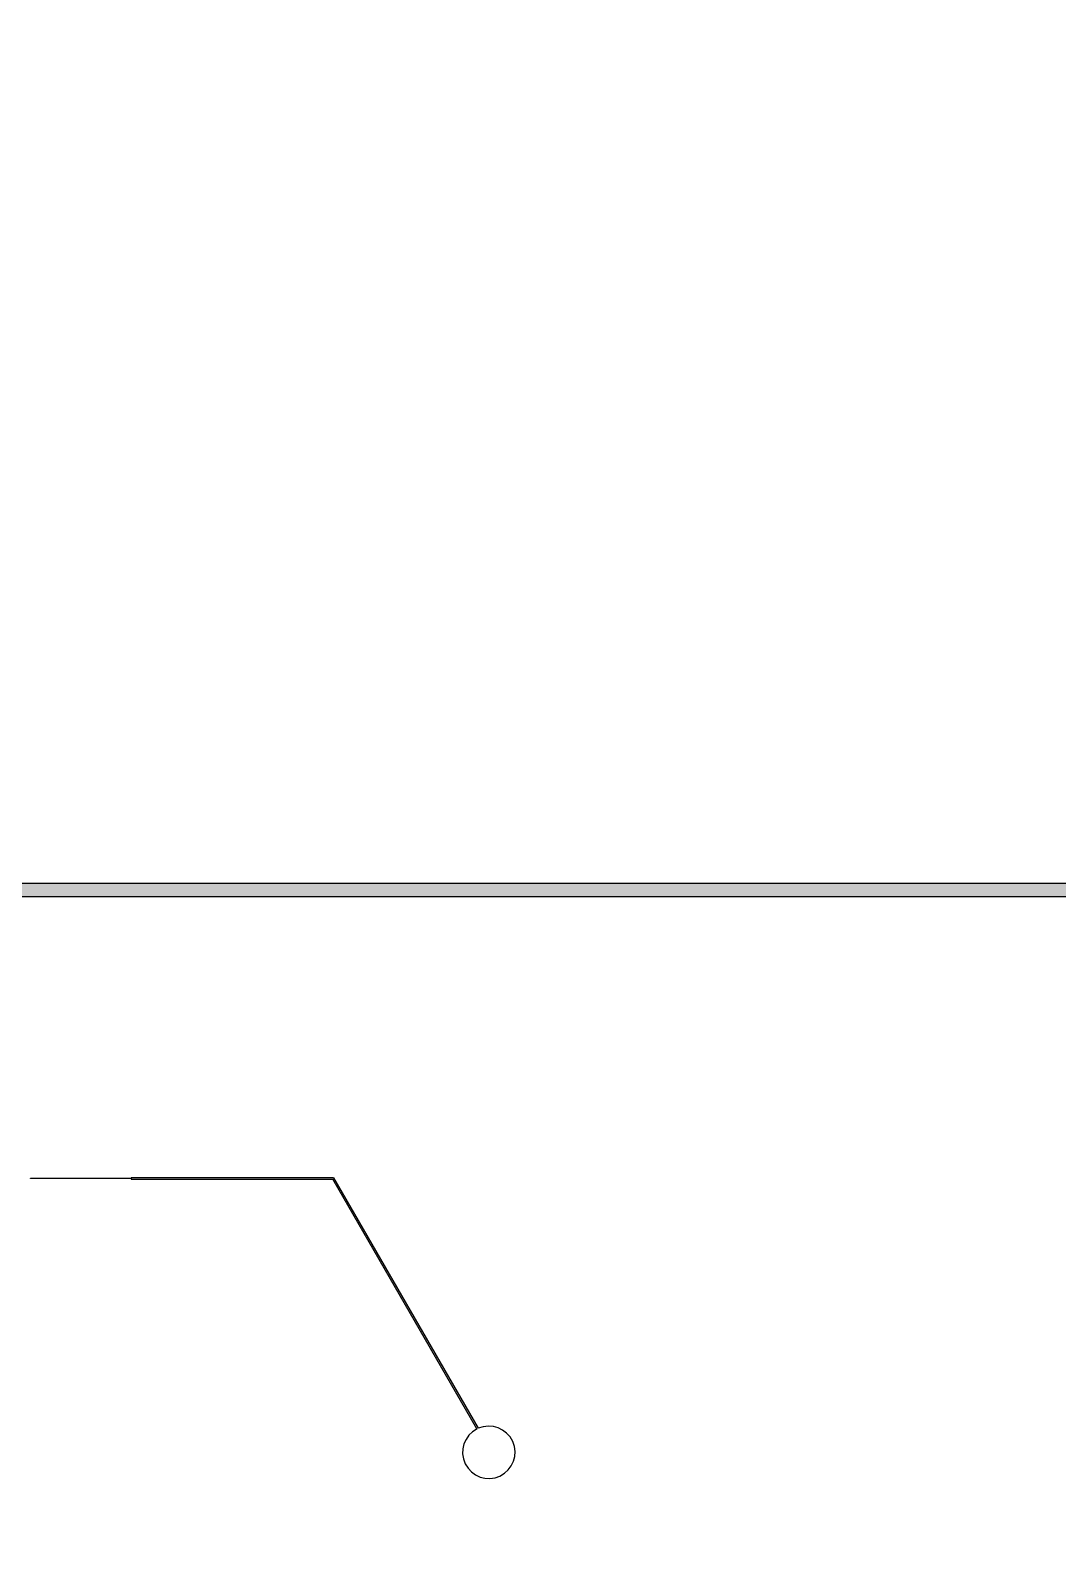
# Model space of a CAD drawing. Header units: inches. Extents: x 0 to 114300, y 0 to 114300.
# Drawn here: x 44840 to 52476, y 91572 to 102936 of the extents above; entities that cross this region are included whole.
import ezdxf

# ---------------------------------------------------------------- set-up
doc = ezdxf.new("R2010")
doc.units = ezdxf.units.IN
doc.header["$MEASUREMENT"] = 0

msp = doc.modelspace()

# ---------------------------------------------------------------- hatches: boundary and pattern name
h = msp.add_hatch()
h.set_pattern_fill('ANSI31', color=256, scale=100)
h.set_pattern_definition([(45, (-3636.992, -6350), (-8.8388348, 8.8388348), [])])
h.paths.add_polyline_path([(114300, 0), (0, 0), (0, 114300), (114300, 114300)])
edge = h.paths.add_edge_path(flags=16)
edge.add_arc((57150, 57150), 50800, 288.3584, 529.7953, ccw=False)
edge.add_line((73150, 8935), (41150, 8935))
edge.add_arc((57150, 57150), 50800, 190.2047, 251.6416, ccw=False)
edge.add_arc((57150, 57150), 50800, 169.7953, 190.2047, ccw=False)
h = msp.add_hatch(color=256)
h.dxf.hatch_style = 1
h.paths.add_polyline_path([(29455, 96593), (84455, 96593), (84455, 96493), (29455, 96493)])

# ---------------------------------------------------------------- linework, layer by layer
for points in [[(29455, 96593), (84455, 96593), (84455, 96493), (29455, 96493)], [(44841, 94397), (44841, 94400), (44844, 94400), (44844, 94397)], [(44845, 94397), (44845, 94400), (44848, 94400), (44848, 94397)], [(44849, 94397), (44849, 94400), (44852, 94400), (44852, 94397)], [(44853, 94397), (44853, 94400), (44856, 94400), (44856, 94397)], [(44857, 94397), (44857, 94400), (44860, 94400), (44860, 94397)], [(44861, 94397), (44861, 94400), (44864, 94400), (44864, 94397)], [(44865, 94397), (44865, 94400), (44868, 94400), (44868, 94397)], [(44869, 94397), (44869, 94400), (44872, 94400), (44872, 94397)], [(44873, 94397), (44873, 94400), (44876, 94400), (44876, 94397)], [(44877, 94397), (44877, 94400), (44880, 94400), (44880, 94397)], [(44881, 94397), (44881, 94400), (44884, 94400), (44884, 94397)], [(44885, 94397), (44885, 94400), (44888, 94400), (44888, 94397)], [(44889, 94397), (44889, 94400), (44892, 94400), (44892, 94397)], [(44893, 94397), (44893, 94400), (44896, 94400), (44896, 94397)], [(44897, 94397), (44897, 94400), (44900, 94400), (44900, 94397)], [(44901, 94397), (44901, 94400), (44904, 94400), (44904, 94397)], [(44905, 94397), (44905, 94400), (44908, 94400), (44908, 94397)], [(44909, 94397), (44909, 94400), (44912, 94400), (44912, 94397)], [(44913, 94397), (44913, 94400), (44916, 94400), (44916, 94397)], [(44917, 94397), (44917, 94400), (44920, 94400), (44920, 94397)], [(44921, 94397), (44921, 94400), (44924, 94400), (44924, 94397)], [(44925, 94397), (44925, 94400), (44928, 94400), (44928, 94397)], [(44929, 94397), (44929, 94400), (44932, 94400), (44932, 94397)], [(44933, 94397), (44933, 94400), (44936, 94400), (44936, 94397)], [(44937, 94397), (44937, 94400), (44940, 94400), (44940, 94397)], [(44941, 94397), (44941, 94400), (44944, 94400), (44944, 94397)], [(44945, 94397), (44945, 94400), (44948, 94400), (44948, 94397)], [(44949, 94397), (44949, 94400), (44952, 94400), (44952, 94397)], [(44953, 94397), (44953, 94400), (44956, 94400), (44956, 94397)], [(44957, 94397), (44957, 94400), (44960, 94400), (44960, 94397)], [(44961, 94397), (44961, 94400), (44964, 94400), (44964, 94397)], [(44965, 94397), (44965, 94400), (44968, 94400), (44968, 94397)], [(44969, 94397), (44969, 94400), (44972, 94400), (44972, 94397)], [(44973, 94397), (44973, 94400), (44976, 94400), (44976, 94397)], [(44977, 94397), (44977, 94400), (44980, 94400), (44980, 94397)], [(44981, 94397), (44981, 94400), (44984, 94400), (44984, 94397)], [(44985, 94397), (44985, 94400), (44988, 94400), (44988, 94397)], [(44989, 94397), (44989, 94400), (44992, 94400), (44992, 94397)], [(44993, 94397), (44993, 94400), (44996, 94400), (44996, 94397)], [(44997, 94397), (44997, 94400), (45000, 94400), (45000, 94397)], [(45001, 94397), (45001, 94400), (45004, 94400), (45004, 94397)], [(45005, 94397), (45005, 94400), (45008, 94400), (45008, 94397)], [(45009, 94397), (45009, 94400), (45012, 94400), (45012, 94397)], [(45013, 94397), (45013, 94400), (45016, 94400), (45016, 94397)], [(45017, 94397), (45017, 94400), (45020, 94400), (45020, 94397)], [(45021, 94397), (45021, 94400), (45024, 94400), (45024, 94397)], [(45025, 94397), (45025, 94400), (45028, 94400), (45028, 94397)], [(45029, 94397), (45029, 94400), (45032, 94400), (45032, 94397)], [(45033, 94397), (45033, 94400), (45036, 94400), (45036, 94397)], [(45037, 94397), (45037, 94400), (45040, 94400), (45040, 94397)], [(45041, 94397), (45041, 94400), (45044, 94400), (45044, 94397)], [(45045, 94397), (45045, 94400), (45048, 94400), (45048, 94397)], [(45049, 94397), (45049, 94400), (45052, 94400), (45052, 94397)], [(45053, 94397), (45053, 94400), (45056, 94400), (45056, 94397)], [(45057, 94397), (45057, 94400), (45060, 94400), (45060, 94397)], [(45061, 94397), (45061, 94400), (45064, 94400), (45064, 94397)], [(45065, 94397), (45065, 94400), (45068, 94400), (45068, 94397)], [(45069, 94397), (45069, 94400), (45072, 94400), (45072, 94397)], [(45073, 94397), (45073, 94400), (45076, 94400), (45076, 94397)], [(45077, 94397), (45077, 94400), (45080, 94400), (45080, 94397)], [(45081, 94397), (45081, 94400), (45084, 94400), (45084, 94397)], [(45085, 94397), (45085, 94400), (45088, 94400), (45088, 94397)], [(45089, 94397), (45089, 94400), (45092, 94400), (45092, 94397)], [(45093, 94397), (45093, 94400), (45096, 94400), (45096, 94397)], [(45097, 94397), (45097, 94400), (45100, 94400), (45100, 94397)], [(45101, 94397), (45101, 94400), (45104, 94400), (45104, 94397)], [(45105, 94397), (45105, 94400), (45108, 94400), (45108, 94397)], [(45109, 94397), (45109, 94400), (45112, 94400), (45112, 94397)], [(45113, 94397), (45113, 94400), (45116, 94400), (45116, 94397)], [(45117, 94397), (45117, 94400), (45120, 94400), (45120, 94397)], [(45121, 94397), (45121, 94400), (45124, 94400), (45124, 94397)], [(45125, 94397), (45125, 94400), (45128, 94400), (45128, 94397)], [(45129, 94397), (45129, 94400), (45132, 94400), (45132, 94397)], [(45133, 94397), (45133, 94400), (45136, 94400), (45136, 94397)], [(45137, 94397), (45137, 94400), (45140, 94400), (45140, 94397)], [(45141, 94397), (45141, 94400), (45144, 94400), (45144, 94397)], [(45145, 94397), (45145, 94400), (45148, 94400), (45148, 94397)], [(45149, 94397), (45149, 94400), (45152, 94400), (45152, 94397)], [(45153, 94397), (45153, 94400), (45156, 94400), (45156, 94397)], [(45157, 94397), (45157, 94400), (45160, 94400), (45160, 94397)], [(45161, 94397), (45161, 94400), (45164, 94400), (45164, 94397)], [(45165, 94397), (45165, 94400), (45168, 94400), (45168, 94397)], [(45169, 94397), (45169, 94400), (45172, 94400), (45172, 94397)], [(45173, 94397), (45173, 94400), (45176, 94400), (45176, 94397)], [(45177, 94397), (45177, 94400), (45180, 94400), (45180, 94397)], [(45181, 94397), (45181, 94400), (45184, 94400), (45184, 94397)], [(45185, 94397), (45185, 94400), (45188, 94400), (45188, 94397)], [(45189, 94397), (45189, 94400), (45192, 94400), (45192, 94397)], [(45193, 94397), (45193, 94400), (45196, 94400), (45196, 94397)], [(45197, 94397), (45197, 94400), (45200, 94400), (45200, 94397)], [(45201, 94397), (45201, 94400), (45204, 94400), (45204, 94397)], [(45205, 94397), (45205, 94400), (45208, 94400), (45208, 94397)], [(45209, 94397), (45209, 94400), (45212, 94400), (45212, 94397)], [(45213, 94397), (45213, 94400), (45216, 94400), (45216, 94397)], [(45217, 94397), (45217, 94400), (45220, 94400), (45220, 94397)], [(45221, 94397), (45221, 94400), (45224, 94400), (45224, 94397)], [(45225, 94397), (45225, 94400), (45228, 94400), (45228, 94397)], [(45229, 94397), (45229, 94400), (45232, 94400), (45232, 94397)], [(45233, 94397), (45233, 94400), (45236, 94400), (45236, 94397)], [(45237, 94397), (45237, 94400), (45240, 94400), (45240, 94397)], [(45241, 94397), (45241, 94400), (45244, 94400), (45244, 94397)], [(45245, 94397), (45245, 94400), (45248, 94400), (45248, 94397)], [(45249, 94397), (45249, 94400), (45252, 94400), (45252, 94397)], [(45253, 94397), (45253, 94400), (45256, 94400), (45256, 94397)], [(45257, 94397), (45257, 94400), (45260, 94400), (45260, 94397)], [(45261, 94397), (45261, 94400), (45264, 94400), (45264, 94397)], [(45265, 94397), (45265, 94400), (45268, 94400), (45268, 94397)], [(45269, 94397), (45269, 94400), (45272, 94400), (45272, 94397)], [(45273, 94397), (45273, 94400), (45276, 94400), (45276, 94397)], [(45277, 94397), (45277, 94400), (45280, 94400), (45280, 94397)], [(45281, 94397), (45281, 94400), (45284, 94400), (45284, 94397)], [(45285, 94397), (45285, 94400), (45288, 94400), (45288, 94397)], [(45289, 94397), (45289, 94400), (45292, 94400), (45292, 94397)], [(45293, 94397), (45293, 94400), (45296, 94400), (45296, 94397)], [(45297, 94397), (45297, 94400), (45300, 94400), (45300, 94397)], [(45301, 94397), (45301, 94400), (45304, 94400), (45304, 94397)], [(45305, 94397), (45305, 94400), (45308, 94400), (45308, 94397)], [(45309, 94397), (45309, 94400), (45312, 94400), (45312, 94397)], [(45313, 94397), (45313, 94400), (45316, 94400), (45316, 94397)], [(45317, 94397), (45317, 94400), (45320, 94400), (45320, 94397)], [(45321, 94397), (45321, 94400), (45324, 94400), (45324, 94397)], [(45325, 94397), (45325, 94400), (45328, 94400), (45328, 94397)], [(45329, 94397), (45329, 94400), (45332, 94400), (45332, 94397)], [(45333, 94397), (45333, 94400), (45336, 94400), (45336, 94397)], [(45337, 94397), (45337, 94400), (45340, 94400), (45340, 94397)], [(45341, 94397), (45341, 94400), (45344, 94400), (45344, 94397)], [(45345, 94397), (45345, 94400), (45348, 94400), (45348, 94397)], [(45349, 94397), (45349, 94400), (45352, 94400), (45352, 94397)], [(45353, 94397), (45353, 94400), (45356, 94400), (45356, 94397)], [(45357, 94397), (45357, 94400), (45360, 94400), (45360, 94397)], [(45361, 94397), (45361, 94400), (45364, 94400), (45364, 94397)], [(45365, 94397), (45365, 94400), (45368, 94400), (45368, 94397)], [(45369, 94397), (45369, 94400), (45372, 94400), (45372, 94397)], [(45373, 94397), (45373, 94400), (45376, 94400), (45376, 94397)], [(45377, 94397), (45377, 94400), (45380, 94400), (45380, 94397)], [(45381, 94397), (45381, 94400), (45384, 94400), (45384, 94397)], [(45385, 94397), (45385, 94400), (45388, 94400), (45388, 94397)], [(45389, 94397), (45389, 94400), (45392, 94400), (45392, 94397)], [(45393, 94397), (45393, 94400), (45396, 94400), (45396, 94397)], [(45397, 94397), (45397, 94400), (45400, 94400), (45400, 94397)], [(45401, 94397), (45401, 94400), (45404, 94400), (45404, 94397)], [(45405, 94397), (45405, 94400), (45408, 94400), (45408, 94397)], [(45409, 94397), (45409, 94400), (45412, 94400), (45412, 94397)], [(45413, 94397), (45413, 94400), (45416, 94400), (45416, 94397)], [(45417, 94397), (45417, 94400), (45420, 94400), (45420, 94397)], [(45421, 94397), (45421, 94400), (45424, 94400), (45424, 94397)], [(45425, 94397), (45425, 94400), (45428, 94400), (45428, 94397)], [(45429, 94397), (45429, 94400), (45432, 94400), (45432, 94397)], [(45433, 94397), (45433, 94400), (45436, 94400), (45436, 94397)], [(45437, 94397), (45437, 94400), (45440, 94400), (45440, 94397)], [(45441, 94397), (45441, 94400), (45444, 94400), (45444, 94397)], [(45445, 94397), (45445, 94400), (45448, 94400), (45448, 94397)], [(45449, 94397), (45449, 94400), (45452, 94400), (45452, 94397)], [(45453, 94397), (45453, 94400), (45456, 94400), (45456, 94397)], [(45457, 94397), (45457, 94400), (45460, 94400), (45460, 94397)], [(45461, 94397), (45461, 94400), (45464, 94400), (45464, 94397)], [(45465, 94397), (45465, 94400), (45468, 94400), (45468, 94397)], [(45469, 94397), (45469, 94400), (45472, 94400), (45472, 94397)], [(45473, 94397), (45473, 94400), (45476, 94400), (45476, 94397)], [(45477, 94397), (45477, 94400), (45480, 94400), (45480, 94397)], [(45481, 94397), (45481, 94400), (45484, 94400), (45484, 94397)], [(45485, 94397), (45485, 94400), (45488, 94400), (45488, 94397)], [(45489, 94397), (45489, 94400), (45492, 94400), (45492, 94397)], [(45493, 94397), (45493, 94400), (45496, 94400), (45496, 94397)], [(45497, 94397), (45497, 94400), (45500, 94400), (45500, 94397)], [(45501, 94397), (45501, 94400), (45504, 94400), (45504, 94397)], [(45505, 94397), (45505, 94400), (45508, 94400), (45508, 94397)], [(45509, 94397), (45509, 94400), (45512, 94400), (45512, 94397)], [(45513, 94397), (45513, 94400), (45516, 94400), (45516, 94397)], [(45517, 94397), (45517, 94400), (45520, 94400), (45520, 94397)], [(45521, 94397), (45521, 94400), (45524, 94400), (45524, 94397)], [(45525, 94397), (45525, 94400), (45528, 94400), (45528, 94397)], [(45529, 94397), (45529, 94400), (45532, 94400), (45532, 94397)], [(45533, 94397), (45533, 94400), (45536, 94400), (45536, 94397)], [(45537, 94397), (45537, 94400), (45540, 94400), (45540, 94397)], [(45541, 94397), (45541, 94400), (45544, 94400), (45544, 94397)], [(45545, 94397), (45545, 94400), (45548, 94400), (45548, 94397)], [(45549, 94397), (45549, 94400), (45552, 94400), (45552, 94397)], [(45553, 94397), (45553, 94400), (45556, 94400), (45556, 94397)], [(45557, 94397), (45557, 94400), (45560, 94400), (45560, 94397)], [(45561, 94397), (45561, 94400), (45564, 94400), (45564, 94397)], [(45565, 94397), (45565, 94400), (45568, 94400), (45568, 94397)], [(45569, 94397), (45569, 94400), (45572, 94400), (45572, 94397)], [(45573, 94397), (45573, 94400), (45576, 94400), (45576, 94397)], [(45577, 94397), (45577, 94400), (45580, 94400), (45580, 94397)], [(45581, 94397), (45581, 94400), (45584, 94400), (45584, 94397)]]:
    msp.add_lwpolyline(points, close=True)
for points in [[(45588, 94397), (45585, 94397), (45585, 94400), (45588, 94400)], [(47094, 94403), (45588, 94403), (45588, 94400)], [(45588, 94397), (45588, 94393), (47088, 94393)], [(48160, 92536), (47088, 94393)], [(47094, 94403), (48169, 92540)]]:
    msp.add_lwpolyline(points)
msp.add_arc((48248, 92361), 195, 116.691, 113.7421)

doc.saveas('drawing.dxf')
